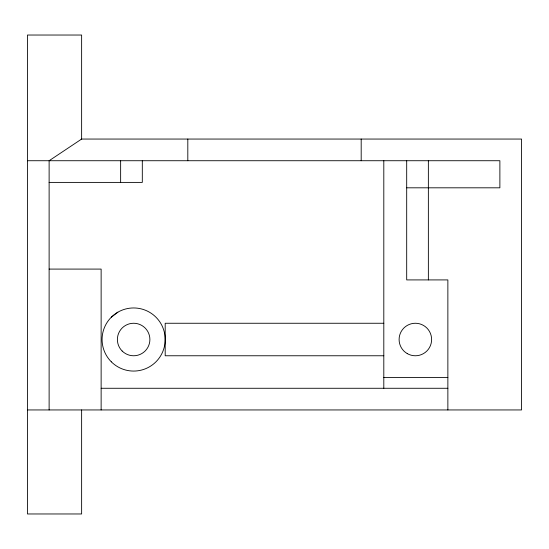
<?xml version="1.0" encoding="UTF-8"?>
<svg xmlns="http://www.w3.org/2000/svg" width="549" height="549" viewBox="0 0 549 549"><rect width="100%" height="100%" fill="white"/><g stroke="black" fill="none" stroke-linecap="round" stroke-linejoin="round"><path stroke-width="0.82" d="M111.323 317.198L117.863 312.189M81.17 139.055L521.55 139.055L521.55 409.945L27.45 409.945M27.45 160.727L499.878 160.727L499.878 187.813L406.692 187.813M49.122 182.398L142.308 182.398L142.308 160.727M49.122 269.085L101.133 269.085L101.133 409.945M383.806 323.258L165.194 323.258L165.194 355.766L383.806 355.766M383.806 377.438L447.867 377.438M101.133 388.273L447.867 388.273M447.867 409.945L447.867 279.915L406.692 279.915L406.692 160.727M428.364 160.727L428.364 279.915M383.806 160.727L383.806 388.273M361.187 139.055L361.187 160.727M187.813 139.055L187.813 160.727M120.636 160.727L120.636 182.398M81.629 409.945L81.629 513.967L27.45 513.967L27.45 35.033L81.629 35.033L81.629 139.055L49.122 160.727L49.122 409.945M407.234 353.59A16.25 16.25 0 0 0 431.617 339.515A16.25 16.25 0 0 0 407.234 325.44A16.25 16.25 0 0 0 407.234 353.59M122.146 351.003A16.25 16.25 0 0 0 149.335 343.722A16.25 16.25 0 0 0 129.434 323.814A16.25 16.25 0 0 0 122.146 351.003M111.323 361.825A31.554 31.554 0 0 0 164.117 347.682A31.554 31.554 0 0 0 125.474 309.032A31.554 31.554 0 0 0 111.323 361.825"/></g></svg>
